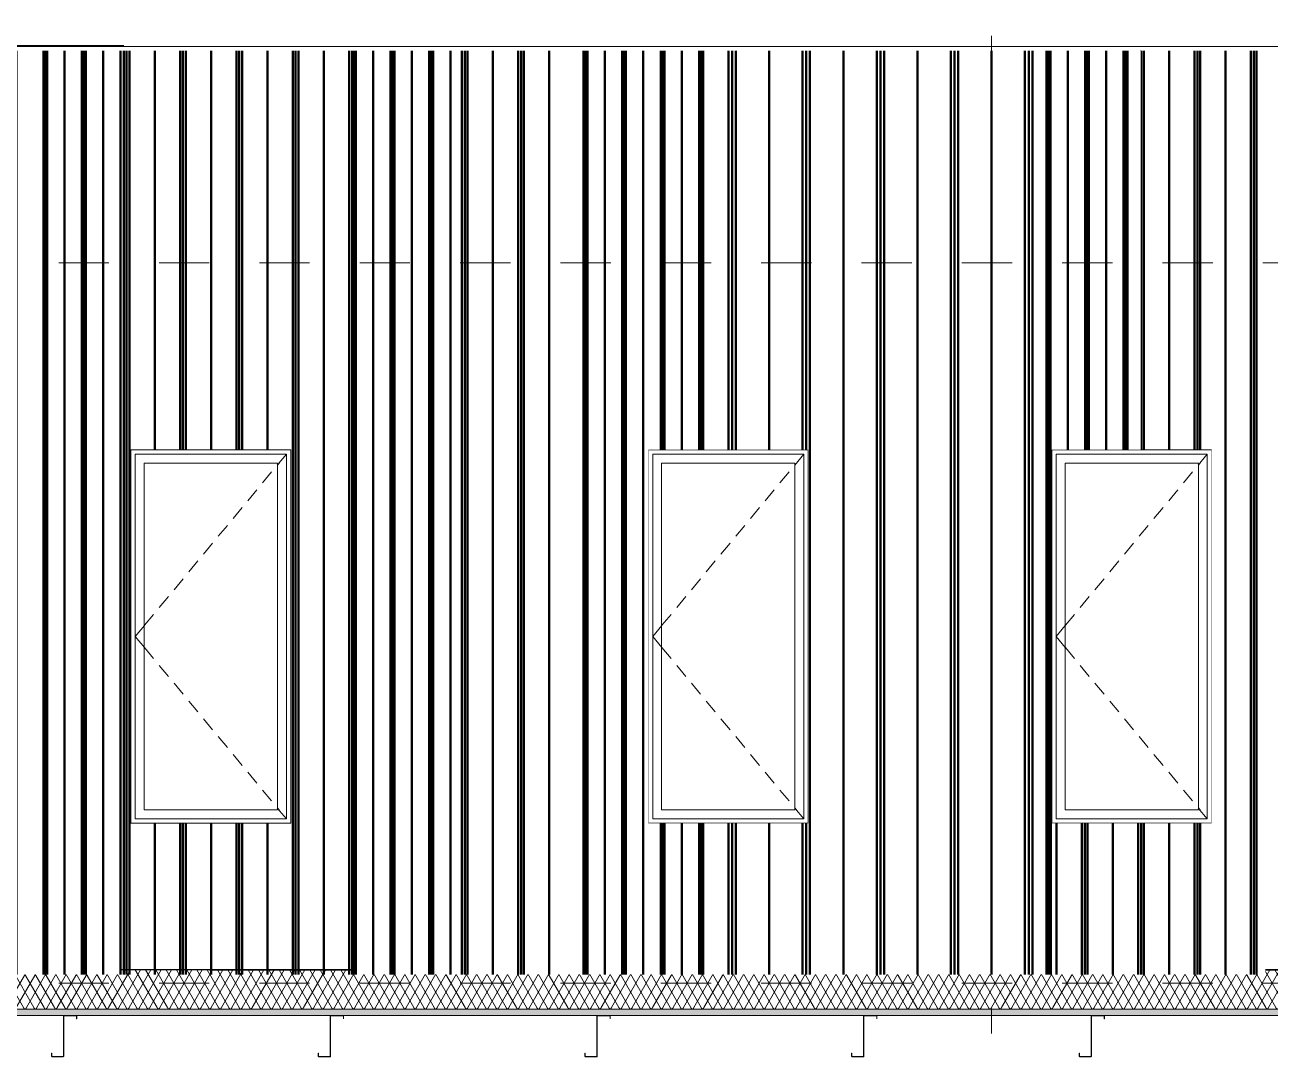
# Model space of a CAD drawing. Header units: millimetres. Extents: x -48147 to 1468943, y -496296 to 18123.
# Drawn here: x 1397886 to 1404890, y -479577 to -473757 of the extents above; entities that cross this region are included whole.
import ezdxf
from ezdxf.enums import TextEntityAlignment as Align

# ---------------------------------------------------------------- set-up
doc = ezdxf.new("R2010")
doc.units = ezdxf.units.MM
doc.header["$MEASUREMENT"] = 0
for name, pattern in [('Dashed', [2822.222233, 1411.111116, -1411.111116]), ('Double Dashed', [1093.611073, 529.166651, -211.666656, 141.111112, -211.666656]), ('Wipeout_Contour', [1000, 0, -1000])]:
    doc.linetypes.add(name, pattern=pattern)
for name, color, linetype, lineweight, true_color in [('0_Pen_No__105', 7, 'Continuous', 15, 0xa6a6a6), ('A-20-M_Roof_Pen_No__53', 7, 'Continuous', 35, 0x444444), ('New_A-15-MG_Structural_Grid_Phase_2_Pen_No__222', 7, 'Continuous', 13, 0x65af33), ('New_A-20-M_Roof_Pen_No__149', 7, 'Continuous', 0, 0x2a2a2a), ('New_A-20-M_Roof_Pen_No__81', 7, 'Continuous', 20, 0x6a6a6a)]:
    doc.layers.add(name, color=color, linetype=linetype, lineweight=lineweight, true_color=true_color)
for name, color, linetype in [('A-20-M_Roof', 7, 'Continuous'), ('A-95-M_Elevation Hatch', 7, 'Continuous'), ('New_A-15-MG_Structural_Grid_Phase_2', 7, 'Continuous'), ('New_A-20-M_Roof', 7, 'Continuous'), ('New_A-25-M_Wall_Ext', 7, 'Continuous'), ('New_ArchiCAD Windows', 7, 'Continuous'), ('S-280-M_STRUCT_FRAME.IFC Import', 7, 'Continuous')]:
    doc.layers.add(name, color=color, linetype=linetype)
for name, color, linetype, lineweight in [('A-20-M_Roof_Pen_No__85', 8, 'Continuous', 20), ('A-95-M_Elevation Hatch_Pen_No__22', 8, 'Continuous', 50), ('New_A-20-M_Roof_Pen_No__4', 7, 'Continuous', 20), ('New_A-20-M_Roof_Pen_No__85', 8, 'Continuous', 20), ('New_A-25-M_Wall_Ext_Pen_No__87', 8, 'Continuous', 20), ('New_ArchiCAD Windows_Pen_No__101', 252, 'Continuous', 15), ('New_ArchiCAD Windows_Pen_No__3', 7, 'Continuous', 18), ('New_ArchiCAD Windows_Pen_No__87', 8, 'Continuous', 20), ('S-280-M_STRUCT_FRAME.IFC Import_Pen_No__1', 7, 'Continuous', 13), ('S-280-M_STRUCT_FRAME.IFC Import_Pen_No__160', 5, 'Continuous', 200)]:
    doc.layers.add(name, color=color, linetype=linetype, lineweight=lineweight)
doc.styles.add('GENERATED_STYLE_2', font='')
doc.styles.get('GENERATED_STYLE_2').set_extended_font_data('Swis721 BT')
pattern_1 = [(60, (1411454.48, -491295.517), (-43.30127, 25), []), (120, (1411454.48, -491295.517), (43.30127, 25), [])]
pattern_2 = [(90, (1411470.33, -491295.52), (-317, 0), []), (90, (1411454.48, -491295.52), (-317, 0), []), (90, (1411438.63, -491295.52), (-317, 0), []), (90, (1411612.98, -491040.52), (-158.5, 0), [])]
pattern_3 = [(90, (1411465.33, -491295.52), (-217, 0), []), (90, (1411454.48, -491295.52), (-217, 0), []), (90, (1411443.63, -491295.52), (-217, 0), []), (90, (1411562.98, -491040.52), (-108.5, 0), [])]

# ---------------------------------------------------------------- blocks, each defined once
blk = doc.blocks.new('Section Elem_174_1', base_point=(1411454.5, -491295.5))
at = {"color": 254, "linetype": 'Wipeout_Contour', "lineweight": 0, "ltscale": 5888036.142024251}
blk.add_wipeout([(1392782.6, -473878.3), (1392753.2, -473878.3), (1392753.2, -479016.9), (1392782.6, -479016.9)], dxfattribs=at).dxf.layer = 'New_A-25-M_Wall_Ext'
at = {"color": 254, "linetype": 'Wipeout_Contour', "lineweight": 0, "ltscale": 7367724.079242368}
blk.add_wipeout([(1398441.8, -473872.5), (1393060.4, -473872.5), (1393060.4, -473878.3), (1393339.4, -473878.3), (1398441.8, -473878.3)], dxfattribs=at).dxf.layer = 'New_A-25-M_Wall_Ext'
at = {"color": 254, "linetype": 'Wipeout_Contour', "lineweight": 0, "ltscale": 5885231.935873893}
blk.add_wipeout([(1392753.2, -473872.5), (1392753.2, -473878.3), (1393060.4, -473878.3), (1393060.4, -473872.5)], dxfattribs=at).dxf.layer = 'New_A-25-M_Wall_Ext'
at = {"layer": 'New_A-25-M_Wall_Ext_Pen_No__87', "linetype": 'Continuous'}
for p, q in [((1392753.2, -473878.3), (1392753.2, -473872.5)), ((1392753.2, -473872.5), (1393060.4, -473872.5)), ((1392753.2, -473878.3), (1392753.2, -479016.9)), ((1392753.2, -473878.3), (1393060.4, -473878.3)), ((1398441.8, -473872.5), (1393060.4, -473872.5)), ((1393060.4, -473878.3), (1393060.4, -473872.5)), ((1393118.5, -473878.3), (1393060.4, -473878.3))]:
    blk.add_line(p, q, dxfattribs=at)
blk = doc.blocks.new('Section Elem_175_1', base_point=(1411454.5, -491295.5))
at = {"layer": 'New_A-25-M_Wall_Ext_Pen_No__87', "linetype": 'Continuous'}
blk.add_line((1393118.5, -473878.3), (1411385.1, -473878.3), dxfattribs=at)
blk = doc.blocks.new('Section Elem_177_1', base_point=(1411454.5, -491295.5))
at = {"color": 254, "linetype": 'Wipeout_Contour', "lineweight": 0, "ltscale": 5910671.624337697}
blk.add_wipeout([(1398506.7, -476195.5), (1398481.7, -476195.5), (1398481.7, -478195.5), (1398506.7, -478195.5)], dxfattribs=at).dxf.layer = 'New_ArchiCAD Windows'
at = {"color": 254, "linetype": 'Wipeout_Contour', "lineweight": 0, "ltscale": 5913984.201853895}
blk.add_wipeout([(1399356.7, -478195.5), (1399381.7, -478195.5), (1399381.7, -476195.5), (1399356.7, -476195.5)], dxfattribs=at).dxf.layer = 'New_ArchiCAD Windows'
at = {"color": 254, "linetype": 'Wipeout_Contour', "lineweight": 0, "ltscale": 11822025.03066576}
blk.add_wipeout([(1399356.7, -476195.5), (1399381.7, -476195.5), (1399381.7, -476145.5), (1398481.7, -476145.5), (1398481.7, -476195.5), (1398506.7, -476195.5), (1398506.7, -476170.5), (1399356.7, -476170.5)], dxfattribs=at).dxf.layer = 'New_ArchiCAD Windows'
at = {"color": 254, "linetype": 'Wipeout_Contour', "lineweight": 0, "ltscale": 11827286.80450093}
blk.add_wipeout([(1399356.7, -478220.5), (1398506.7, -478220.5), (1398506.7, -478195.5), (1398481.7, -478195.5), (1398481.7, -478245.5), (1399381.7, -478245.5), (1399381.7, -478195.5), (1399356.7, -478195.5)], dxfattribs=at).dxf.layer = 'New_ArchiCAD Windows'
at = {"color": 254, "linetype": 'Wipeout_Contour', "lineweight": 0, "ltscale": 5910813.527713584}
blk.add_wipeout([(1398556.7, -478170.5), (1398556.7, -476220.5), (1398506.7, -476220.5), (1398506.7, -478170.5)], dxfattribs=at).dxf.layer = 'New_ArchiCAD Windows'
at = {"color": 254, "linetype": 'Wipeout_Contour', "lineweight": 0, "ltscale": 5913842.170039802}
blk.add_wipeout([(1399306.7, -476220.5), (1399306.7, -478170.5), (1399356.7, -478170.5), (1399356.7, -476220.5)], dxfattribs=at).dxf.layer = 'New_ArchiCAD Windows'
at = {"color": 254, "linetype": 'Wipeout_Contour', "lineweight": 0, "ltscale": 8866571.212565638}
blk.add_wipeout([(1399356.7, -476170.5), (1398506.7, -476170.5), (1398506.7, -476220.5), (1398556.7, -476220.5), (1399306.7, -476220.5), (1399356.7, -476220.5)], dxfattribs=at).dxf.layer = 'New_ArchiCAD Windows'
at = {"color": 254, "linetype": 'Wipeout_Contour', "lineweight": 0, "ltscale": 8870412.455982588}
blk.add_wipeout([(1398506.7, -478220.5), (1399356.7, -478220.5), (1399356.7, -478170.5), (1399306.7, -478170.5), (1398556.7, -478170.5), (1398506.7, -478170.5)], dxfattribs=at).dxf.layer = 'New_ArchiCAD Windows'
at = {"layer": 'New_ArchiCAD Windows_Pen_No__101', "linetype": 'Continuous'}
for p, q in [((1398506.7, -476220.5), (1398506.7, -476170.5)), ((1398506.7, -476170.5), (1399356.7, -476170.5)), ((1399356.7, -476170.5), (1399356.7, -476220.5)), ((1398506.7, -478170.5), (1398506.7, -476220.5)), ((1399356.7, -476220.5), (1399356.7, -478170.5)), ((1398506.7, -478220.5), (1398506.7, -478170.5)), ((1399356.7, -478170.5), (1399356.7, -478220.5)), ((1399356.7, -478220.5), (1398506.7, -478220.5))]:
    blk.add_line(p, q, dxfattribs=at)
at = {"layer": 'New_ArchiCAD Windows_Pen_No__87', "linetype": 'Continuous'}
for p, q in [((1398481.7, -476145.5), (1399381.7, -476145.5)), ((1398481.7, -478245.5), (1398481.7, -476145.5)), ((1399381.7, -476145.5), (1399381.7, -478245.5)), ((1399381.7, -478245.5), (1398481.7, -478245.5))]:
    blk.add_line(p, q, dxfattribs=at)
at = {"color": 254, "linetype": 'Wipeout_Contour', "lineweight": 0, "ltscale": 5912327.846203513}
blk.add_wipeout([(1399306.7, -478170.5), (1399306.7, -476220.5), (1398556.7, -476220.5), (1398556.7, -478170.5)], dxfattribs=at).dxf.layer = 'New_ArchiCAD Windows'
at = {"layer": 'New_ArchiCAD Windows_Pen_No__101', "linetype": 'Continuous'}
for p, q in [((1398556.7, -476220.5), (1398556.7, -478170.5)), ((1399306.7, -476220.5), (1398556.7, -476220.5)), ((1399306.7, -478170.5), (1399306.7, -476220.5)), ((1398556.7, -478170.5), (1399306.7, -478170.5))]:
    blk.add_line(p, q, dxfattribs=at)
at = {"layer": 'New_ArchiCAD Windows_Pen_No__3', "linetype": 'Continuous'}
for p, q in [((1399356.7, -476170.5), (1399305.6, -476232.1)), ((1399273.7, -476270.6), (1399222.6, -476332.2)), ((1399190.7, -476370.7), (1399139.7, -476432.2)), ((1399107.7, -476470.7), (1399056.7, -476532.3)), ((1399024.7, -476570.8), (1398973.7, -476632.4)), ((1398941.8, -476670.9), (1398890.7, -476732.4)), ((1398858.8, -476770.9), (1398807.7, -476832.5)), ((1398775.8, -476871), (1398724.7, -476932.6)), ((1398692.8, -476971.1), (1398641.7, -477032.6)), ((1398609.8, -477071.1), (1398558.8, -477132.7)), ((1398557.8, -477133.9), (1398506.7, -477195.5)), ((1398557.8, -477257.1), (1398506.7, -477195.5)), ((1398609.8, -477319.9), (1398558.8, -477258.3)), ((1398692.8, -477420), (1398641.7, -477358.4)), ((1398775.8, -477520), (1398724.7, -477458.5)), ((1398858.8, -477620.1), (1398807.7, -477558.5)), ((1398941.8, -477720.2), (1398890.7, -477658.6)), ((1399024.7, -477820.2), (1398973.7, -477758.7)), ((1399107.7, -477920.3), (1399056.7, -477858.7)), ((1399190.7, -478020.4), (1399139.7, -477958.8)), ((1399273.7, -478120.4), (1399222.6, -478058.9)), ((1399356.7, -478220.5), (1399305.6, -478158.9))]:
    blk.add_line(p, q, dxfattribs=at)
blk = doc.blocks.new('Section Elem_178_1', base_point=(1411454.5, -491295.5))
at = {"color": 254, "linetype": 'Wipeout_Contour', "lineweight": 0, "ltscale": 5921689.840674829}
blk.add_wipeout([(1401416.9, -476195.5), (1401391.9, -476195.5), (1401391.9, -478195.5), (1401416.9, -478195.5)], dxfattribs=at).dxf.layer = 'New_ArchiCAD Windows'
at = {"color": 254, "linetype": 'Wipeout_Contour', "lineweight": 0, "ltscale": 5925003.134456179}
blk.add_wipeout([(1402266.9, -478195.5), (1402291.9, -478195.5), (1402291.9, -476195.5), (1402266.9, -476195.5)], dxfattribs=at).dxf.layer = 'New_ArchiCAD Windows'
at = {"color": 254, "linetype": 'Wipeout_Contour', "lineweight": 0, "ltscale": 11844067.07343745}
blk.add_wipeout([(1402266.9, -476195.5), (1402291.9, -476195.5), (1402291.9, -476145.5), (1401391.9, -476145.5), (1401391.9, -476195.5), (1401416.9, -476195.5), (1401416.9, -476170.5), (1402266.9, -476170.5)], dxfattribs=at).dxf.layer = 'New_ArchiCAD Windows'
at = {"color": 254, "linetype": 'Wipeout_Contour', "lineweight": 0, "ltscale": 11849319.05935051}
blk.add_wipeout([(1402266.9, -478220.5), (1401416.9, -478220.5), (1401416.9, -478195.5), (1401391.9, -478195.5), (1401391.9, -478245.5), (1402291.9, -478245.5), (1402291.9, -478195.5), (1402266.9, -478195.5)], dxfattribs=at).dxf.layer = 'New_ArchiCAD Windows'
at = {"color": 254, "linetype": 'Wipeout_Contour', "lineweight": 0, "ltscale": 5921831.774857635}
blk.add_wipeout([(1401466.9, -478170.5), (1401466.9, -476220.5), (1401416.9, -476220.5), (1401416.9, -478170.5)], dxfattribs=at).dxf.layer = 'New_ArchiCAD Windows'
at = {"color": 254, "linetype": 'Wipeout_Contour', "lineweight": 0, "ltscale": 5924861.07205479}
blk.add_wipeout([(1402216.9, -476220.5), (1402216.9, -478170.5), (1402266.9, -478170.5), (1402266.9, -476220.5)], dxfattribs=at).dxf.layer = 'New_ArchiCAD Windows'
at = {"color": 254, "linetype": 'Wipeout_Contour', "lineweight": 0, "ltscale": 8883102.647072742}
blk.add_wipeout([(1402266.9, -476170.5), (1401416.9, -476170.5), (1401416.9, -476220.5), (1401466.9, -476220.5), (1402216.9, -476220.5), (1402266.9, -476220.5)], dxfattribs=at).dxf.layer = 'New_ArchiCAD Windows'
at = {"color": 254, "linetype": 'Wipeout_Contour', "lineweight": 0, "ltscale": 8886936.745030247}
blk.add_wipeout([(1401416.9, -478220.5), (1402266.9, -478220.5), (1402266.9, -478170.5), (1402216.9, -478170.5), (1401466.9, -478170.5), (1401416.9, -478170.5)], dxfattribs=at).dxf.layer = 'New_ArchiCAD Windows'
at = {"layer": 'New_ArchiCAD Windows_Pen_No__101', "linetype": 'Continuous'}
for p, q in [((1401416.9, -476220.5), (1401416.9, -476170.5)), ((1401416.9, -476170.5), (1402266.9, -476170.5)), ((1402266.9, -476170.5), (1402266.9, -476220.5)), ((1401416.9, -478170.5), (1401416.9, -476220.5)), ((1402266.9, -476220.5), (1402266.9, -478170.5)), ((1401416.9, -478220.5), (1401416.9, -478170.5)), ((1402266.9, -478170.5), (1402266.9, -478220.5)), ((1402266.9, -478220.5), (1401416.9, -478220.5))]:
    blk.add_line(p, q, dxfattribs=at)
at = {"layer": 'New_ArchiCAD Windows_Pen_No__87', "linetype": 'Continuous'}
for p, q in [((1401391.9, -478245.5), (1401391.9, -476145.5)), ((1401391.9, -476145.5), (1402291.9, -476145.5)), ((1402291.9, -476145.5), (1402291.9, -478245.5)), ((1402291.9, -478245.5), (1401391.9, -478245.5))]:
    blk.add_line(p, q, dxfattribs=at)
at = {"color": 254, "linetype": 'Wipeout_Contour', "lineweight": 0, "ltscale": 5923346.42079824}
blk.add_wipeout([(1402216.9, -478170.5), (1402216.9, -476220.5), (1401466.9, -476220.5), (1401466.9, -478170.5)], dxfattribs=at).dxf.layer = 'New_ArchiCAD Windows'
at = {"layer": 'New_ArchiCAD Windows_Pen_No__101', "linetype": 'Continuous'}
for p, q in [((1401466.9, -476220.5), (1401466.9, -478170.5)), ((1402216.9, -476220.5), (1401466.9, -476220.5)), ((1402216.9, -478170.5), (1402216.9, -476220.5)), ((1401466.9, -478170.5), (1402216.9, -478170.5))]:
    blk.add_line(p, q, dxfattribs=at)
at = {"layer": 'New_ArchiCAD Windows_Pen_No__3', "linetype": 'Continuous'}
for p, q in [((1402266.9, -476170.5), (1402215.8, -476232.1)), ((1402183.9, -476270.6), (1402132.8, -476332.2)), ((1402100.9, -476370.7), (1402049.8, -476432.2)), ((1402017.9, -476470.7), (1401966.9, -476532.3)), ((1401934.9, -476570.8), (1401883.9, -476632.4)), ((1401851.9, -476670.9), (1401800.9, -476732.4)), ((1401769, -476770.9), (1401717.9, -476832.5)), ((1401686, -476871), (1401634.9, -476932.6)), ((1401603, -476971.1), (1401551.9, -477032.6)), ((1401520, -477071.1), (1401468.9, -477132.7)), ((1401467.9, -477133.9), (1401416.9, -477195.5)), ((1401467.9, -477257.1), (1401416.9, -477195.5)), ((1401520, -477319.9), (1401468.9, -477258.3)), ((1401603, -477420), (1401551.9, -477358.4)), ((1401686, -477520), (1401634.9, -477458.5)), ((1401769, -477620.1), (1401717.9, -477558.5)), ((1401851.9, -477720.2), (1401800.9, -477658.6)), ((1401934.9, -477820.2), (1401883.9, -477758.7)), ((1402017.9, -477920.3), (1401966.9, -477858.7)), ((1402100.9, -478020.4), (1402049.8, -477958.8)), ((1402183.9, -478120.4), (1402132.8, -478058.9)), ((1402266.9, -478220.5), (1402215.8, -478158.9))]:
    blk.add_line(p, q, dxfattribs=at)
blk = doc.blocks.new('Section Elem_179_1', base_point=(1411454.5, -491295.5))
at = {"color": 254, "linetype": 'Wipeout_Contour', "lineweight": 0, "ltscale": 5930284.314300993}
blk.add_wipeout([(1403686.4, -476195.5), (1403661.4, -476195.5), (1403661.4, -478195.5), (1403686.4, -478195.5)], dxfattribs=at).dxf.layer = 'New_ArchiCAD Windows'
at = {"color": 254, "linetype": 'Wipeout_Contour', "lineweight": 0, "ltscale": 5933598.163910831}
blk.add_wipeout([(1404536.4, -478195.5), (1404561.4, -478195.5), (1404561.4, -476195.5), (1404536.4, -476195.5)], dxfattribs=at).dxf.layer = 'New_ArchiCAD Windows'
at = {"color": 254, "linetype": 'Wipeout_Contour', "lineweight": 0, "ltscale": 11861260.38120279}
blk.add_wipeout([(1404536.4, -476195.5), (1404561.4, -476195.5), (1404561.4, -476145.5), (1403661.4, -476145.5), (1403661.4, -476195.5), (1403686.4, -476195.5), (1403686.4, -476170.5), (1404536.4, -476170.5)], dxfattribs=at).dxf.layer = 'New_ArchiCAD Windows'
at = {"color": 254, "linetype": 'Wipeout_Contour', "lineweight": 0, "ltscale": 11866504.75754625}
blk.add_wipeout([(1404536.4, -478220.5), (1403686.4, -478220.5), (1403686.4, -478195.5), (1403661.4, -478195.5), (1403661.4, -478245.5), (1404561.4, -478245.5), (1404561.4, -478195.5), (1404536.4, -478195.5)], dxfattribs=at).dxf.layer = 'New_ArchiCAD Windows'
at = {"color": 254, "linetype": 'Wipeout_Contour', "lineweight": 0, "ltscale": 5930426.272390452}
blk.add_wipeout([(1403736.4, -478170.5), (1403736.4, -476220.5), (1403686.4, -476220.5), (1403686.4, -478170.5)], dxfattribs=at).dxf.layer = 'New_ArchiCAD Windows'
at = {"color": 254, "linetype": 'Wipeout_Contour', "lineweight": 0, "ltscale": 5933456.07777361}
blk.add_wipeout([(1404486.4, -476220.5), (1404486.4, -478170.5), (1404536.4, -478170.5), (1404536.4, -476220.5)], dxfattribs=at).dxf.layer = 'New_ArchiCAD Windows'
at = {"color": 254, "linetype": 'Wipeout_Contour', "lineweight": 0, "ltscale": 8895997.552040244}
blk.add_wipeout([(1404536.4, -476170.5), (1403686.4, -476170.5), (1403686.4, -476220.5), (1403736.4, -476220.5), (1404486.4, -476220.5), (1404536.4, -476220.5)], dxfattribs=at).dxf.layer = 'New_ArchiCAD Windows'
at = {"color": 254, "linetype": 'Wipeout_Contour', "lineweight": 0, "ltscale": 8899826.094797144}
blk.add_wipeout([(1403686.4, -478220.5), (1404536.4, -478220.5), (1404536.4, -478170.5), (1404486.4, -478170.5), (1403736.4, -478170.5), (1403686.4, -478170.5)], dxfattribs=at).dxf.layer = 'New_ArchiCAD Windows'
at = {"layer": 'New_ArchiCAD Windows_Pen_No__101', "linetype": 'Continuous'}
for p, q in [((1403686.4, -476220.5), (1403686.4, -476170.5)), ((1403686.4, -476170.5), (1404536.4, -476170.5)), ((1404536.4, -476170.5), (1404536.4, -476220.5)), ((1403686.4, -478170.5), (1403686.4, -476220.5)), ((1404536.4, -476220.5), (1404536.4, -478170.5)), ((1403686.4, -478220.5), (1403686.4, -478170.5)), ((1404536.4, -478170.5), (1404536.4, -478220.5)), ((1404536.4, -478220.5), (1403686.4, -478220.5))]:
    blk.add_line(p, q, dxfattribs=at)
at = {"layer": 'New_ArchiCAD Windows_Pen_No__87', "linetype": 'Continuous'}
for p, q in [((1403661.4, -476145.5), (1404561.4, -476145.5)), ((1403661.4, -478245.5), (1403661.4, -476145.5)), ((1404561.4, -476145.5), (1404561.4, -478245.5)), ((1404561.4, -478245.5), (1403661.4, -478245.5))]:
    blk.add_line(p, q, dxfattribs=at)
at = {"color": 254, "linetype": 'Wipeout_Contour', "lineweight": 0, "ltscale": 5931941.172435839}
blk.add_wipeout([(1404486.4, -478170.5), (1404486.4, -476220.5), (1403736.4, -476220.5), (1403736.4, -478170.5)], dxfattribs=at).dxf.layer = 'New_ArchiCAD Windows'
at = {"layer": 'New_ArchiCAD Windows_Pen_No__101', "linetype": 'Continuous'}
for p, q in [((1403736.4, -476220.5), (1403736.4, -478170.5)), ((1404486.4, -476220.5), (1403736.4, -476220.5)), ((1404486.4, -478170.5), (1404486.4, -476220.5)), ((1403736.4, -478170.5), (1404486.4, -478170.5))]:
    blk.add_line(p, q, dxfattribs=at)
at = {"layer": 'New_ArchiCAD Windows_Pen_No__3', "linetype": 'Continuous'}
for p, q in [((1404536.4, -476170.5), (1404485.4, -476232.1)), ((1404453.5, -476270.6), (1404402.4, -476332.2)), ((1404370.5, -476370.7), (1404319.4, -476432.2)), ((1404287.5, -476470.7), (1404236.4, -476532.3)), ((1404204.5, -476570.8), (1404153.4, -476632.4)), ((1404121.5, -476670.9), (1404070.5, -476732.4)), ((1404038.5, -476770.9), (1403987.5, -476832.5)), ((1403955.6, -476871), (1403904.5, -476932.6)), ((1403872.6, -476971.1), (1403821.5, -477032.6)), ((1403789.6, -477071.1), (1403738.5, -477132.7)), ((1403737.5, -477133.9), (1403686.4, -477195.5)), ((1403737.5, -477257.1), (1403686.4, -477195.5)), ((1403789.6, -477319.9), (1403738.5, -477258.3)), ((1403872.6, -477420), (1403821.5, -477358.4)), ((1403955.6, -477520), (1403904.5, -477458.5)), ((1404038.5, -477620.1), (1403987.5, -477558.5)), ((1404121.5, -477720.2), (1404070.5, -477658.6)), ((1404204.5, -477820.2), (1404153.4, -477758.7)), ((1404287.5, -477920.3), (1404236.4, -477858.7)), ((1404370.5, -478020.4), (1404319.4, -477958.8)), ((1404453.5, -478120.4), (1404402.4, -478058.9)), ((1404536.4, -478220.5), (1404485.4, -478158.9))]:
    blk.add_line(p, q, dxfattribs=at)
blk = doc.blocks.new('Section Elem_481_1', base_point=(1411454.5, -491295.5))
at = {"color": 254, "linetype": 'Wipeout_Contour', "lineweight": 0, "ltscale": 5923904.695685593}
blk.add_wipeout([(1411569.1, -479281.5), (1390975.3, -479281.5), (1390975.3, -479291.5), (1411569.1, -479291.5)], dxfattribs=at).dxf.layer = 'New_A-20-M_Roof'
at = {"layer": 'New_A-20-M_Roof_Pen_No__81', "linetype": 'Continuous', "lineweight": 0, "true_color": 0x353535}
blk.add_hatch(color=250, dxfattribs=at).paths.add_polyline_path([(1390975.3, -479291.5), (1390975.3, -479326.5), (1411569.1, -479326.5), (1411569.1, -479291.5)])
at = {"layer": 'New_A-20-M_Roof_Pen_No__85', "linetype": 'Continuous'}
h = blk.add_hatch(dxfattribs=at)
h.set_pattern_fill('Batt_Insulation_0001', color=256, style=0, pattern_type=2)
h.set_pattern_definition(pattern_1)
h.paths.add_polyline_path([(1411569.1, -479281.5), (1390975.3, -479281.5), (1390975.3, -479291.5), (1411569.1, -479291.5)])
at = {"layer": 'New_A-20-M_Roof_Pen_No__149', "linetype": 'Continuous'}
blk.add_line((1411569.1, -479291.5), (1390975.3, -479291.5), dxfattribs=at)
at = {"layer": 'New_A-20-M_Roof_Pen_No__4', "linetype": 'Continuous'}
for p, q in [((1398106.4, -479326.5), (1396675.4, -479326.5)), ((1398175.4, -479326.5), (1398106.4, -479326.5)), ((1399606.4, -479326.5), (1398175.4, -479326.5)), ((1399675.4, -479326.5), (1399606.4, -479326.5)), ((1401106.4, -479326.5), (1399675.4, -479326.5)), ((1401175.4, -479326.5), (1401106.4, -479326.5)), ((1402606.4, -479326.5), (1401175.4, -479326.5)), ((1402675.4, -479326.5), (1402606.4, -479326.5)), ((1403886.4, -479326.5), (1402675.4, -479326.5)), ((1403955.4, -479326.5), (1403886.4, -479326.5)), ((1405236.4, -479326.5), (1403955.4, -479326.5))]:
    blk.add_line(p, q, dxfattribs=at)
blk = doc.blocks.new('Section Elem_482_1', base_point=(1411454.5, -491295.5))
at = {"color": 254, "linetype": 'Wipeout_Contour', "lineweight": 0, "ltscale": 23705300.2218398}
blk.add_wipeout([(1392500.3, -479016.8), (1392538.1, -479017.1), (1392737.2, -479018.8), (1398924.4, -479070.2), (1409723.6, -479070.2), (1410096.4, -479059.4), (1410101.5, -479059.2), (1411385.1, -479021.9), (1411385.1, -479016.9), (1407099.5, -479016.9), (1407099.5, -479062.4), (1405191.5, -479062.4), (1405191.5, -479016.9), (1392753.2, -479016.9), (1392753.2, -479016.5), (1392510.8, -479016.5)], dxfattribs=at).dxf.layer = 'A-20-M_Roof'
at = {"color": 254, "linetype": 'Wipeout_Contour', "lineweight": 0, "ltscale": 27986191.75519492}
blk.add_wipeout([(1391892.8, -479031.6), (1397003.6, -479067.5), (1398924.4, -479070.2), (1392500.3, -479016.8), (1392491.8, -479017.1), (1392489.6, -479017.1), (1392414.2, -479018.8), (1392414.2, -479024.6), (1392356.7, -479025.9), (1392350.4, -479025.9), (1392350.4, -479025.1), (1392256.6, -479024.6), (1392250.8, -479024.6), (1392246.7, -479024.6), (1392221.9, -479025.2), (1392215.6, -479025.2), (1392215.6, -479023.3), (1392138.5, -479025.1), (1392120.7, -479025.5)], dxfattribs=at).dxf.layer = 'A-20-M_Roof'
at = {"color": 254, "linetype": 'Wipeout_Contour', "lineweight": 0, "ltscale": 11866068.12778171}
blk.add_wipeout([(1394782.8, -479281.5), (1411569.2, -479281.5), (1411569.2, -479138.2), (1411569.1, -479037.6), (1409723.6, -479070.2), (1398924.4, -479070.2), (1397003.6, -479067.5), (1394782.8, -479068.1)], dxfattribs=at).dxf.layer = 'A-20-M_Roof'
at = {"layer": 'A-20-M_Roof_Pen_No__85', "linetype": 'Continuous'}
h = blk.add_hatch(dxfattribs=at)
h.set_pattern_fill('Batt_Insulation_0001', color=256, style=0, pattern_type=2)
h.set_pattern_definition(pattern_1)
h.paths.add_polyline_path([(1394782.8, -479281.5), (1411569.2, -479281.5), (1411569.2, -479138.2), (1411569.1, -479037.6), (1409723.6, -479070.2), (1398924.4, -479070.2), (1397003.6, -479067.5), (1394782.8, -479068.1)])
at = {"layer": 'A-20-M_Roof_Pen_No__53', "linetype": 'Continuous', "flags": 128}
blk.add_lwpolyline([(1411569.1, -479037.6), (1409723.6, -479070.2), (1398924.4, -479070.2), (1397003.6, -479067.5), (1394782.8, -479068.1)], dxfattribs=at)
blk = doc.blocks.new('Section Elem_754_1', base_point=(1411454.5, -491295.5))
at = {"layer": 'S-280-M_STRUCT_FRAME.IFC Import_Pen_No__160', "linetype": 'Continuous', "lineweight": 0, "true_color": 0x00007f}
blk.add_hatch(color=176, dxfattribs=at).paths.add_polyline_path([(1401178.4, -479329.5), (1401177.5, -479327.4), (1401175.4, -479326.5), (1401106.4, -479326.5), (1401104.3, -479327.4), (1401103.4, -479329.5), (1401103.4, -479555.5), (1401103, -479556.6), (1401101.9, -479557), (1401038.9, -479557), (1401037.9, -479556.6), (1401037.4, -479555.5), (1401037.4, -479537.5), (1401035.9, -479537.5), (1401035.9, -479555.5), (1401036.8, -479557.6), (1401038.9, -479558.5), (1401101.9, -479558.5), (1401104, -479557.6), (1401104.9, -479555.5), (1401104.9, -479329.5), (1401105.4, -479328.5), (1401106.4, -479328), (1401175.4, -479328), (1401176.5, -479328.5), (1401176.9, -479329.5), (1401176.9, -479345.5), (1401178.4, -479345.5)])
at = {"layer": 'S-280-M_STRUCT_FRAME.IFC Import_Pen_No__1', "linetype": 'Continuous'}
for p, q in [((1401106.4, -479326.5), (1401104.3, -479327.4)), ((1401175.4, -479326.5), (1401177.5, -479327.4)), ((1401178.4, -479345.5), (1401176.9, -479345.5)), ((1401037.4, -479537.5), (1401035.9, -479537.5))]:
    blk.add_line(p, q, dxfattribs=at)
at = {"layer": 'S-280-M_STRUCT_FRAME.IFC Import_Pen_No__1', "linetype": 'Continuous', "flags": 128}
for points in [[(1401104.3, -479327.4), (1401103.4, -479329.5), (1401103.4, -479555.5), (1401103, -479556.6)], [(1401105.4, -479328.5), (1401104.9, -479329.5), (1401104.9, -479555.5), (1401104, -479557.6)], [(1401176.5, -479328.5), (1401175.4, -479328), (1401106.4, -479328), (1401105.4, -479328.5)], [(1401176.5, -479328.5), (1401176.9, -479329.5), (1401176.9, -479345.5)], [(1401177.5, -479327.4), (1401178.4, -479329.5), (1401178.4, -479345.5)], [(1401035.9, -479537.5), (1401035.9, -479555.5), (1401036.8, -479557.6)], [(1401037.4, -479537.5), (1401037.4, -479555.5), (1401037.9, -479556.6)], [(1401036.8, -479557.6), (1401038.9, -479558.5), (1401101.9, -479558.5), (1401104, -479557.6)], [(1401037.9, -479556.6), (1401038.9, -479557), (1401101.9, -479557), (1401103, -479556.6)]]:
    blk.add_lwpolyline(points, dxfattribs=at)
blk = doc.blocks.new('Section Elem_755_1', base_point=(1411454.5, -491295.5))
at = {"layer": 'S-280-M_STRUCT_FRAME.IFC Import_Pen_No__160', "linetype": 'Continuous', "lineweight": 0, "true_color": 0x00007f}
blk.add_hatch(color=176, dxfattribs=at).paths.add_polyline_path([(1399678.4, -479329.5), (1399677.5, -479327.4), (1399675.4, -479326.5), (1399606.4, -479326.5), (1399604.3, -479327.4), (1399603.4, -479329.5), (1399603.4, -479555.5), (1399603, -479556.6), (1399601.9, -479557), (1399538.9, -479557), (1399537.9, -479556.6), (1399537.4, -479555.5), (1399537.4, -479537.5), (1399535.9, -479537.5), (1399535.9, -479555.5), (1399536.8, -479557.6), (1399538.9, -479558.5), (1399601.9, -479558.5), (1399604, -479557.6), (1399604.9, -479555.5), (1399604.9, -479329.5), (1399605.4, -479328.5), (1399606.4, -479328), (1399675.4, -479328), (1399676.5, -479328.5), (1399676.9, -479329.5), (1399676.9, -479345.5), (1399678.4, -479345.5)])
at = {"layer": 'S-280-M_STRUCT_FRAME.IFC Import_Pen_No__1', "linetype": 'Continuous'}
for p, q in [((1399606.4, -479326.5), (1399604.3, -479327.4)), ((1399675.4, -479326.5), (1399677.5, -479327.4)), ((1399678.4, -479345.5), (1399676.9, -479345.5)), ((1399537.4, -479537.5), (1399535.9, -479537.5))]:
    blk.add_line(p, q, dxfattribs=at)
at = {"layer": 'S-280-M_STRUCT_FRAME.IFC Import_Pen_No__1', "linetype": 'Continuous', "flags": 128}
for points in [[(1399604.3, -479327.4), (1399603.4, -479329.5), (1399603.4, -479555.5), (1399603, -479556.6)], [(1399605.4, -479328.5), (1399604.9, -479329.5), (1399604.9, -479555.5), (1399604, -479557.6)], [(1399676.5, -479328.5), (1399675.4, -479328), (1399606.4, -479328), (1399605.4, -479328.5)], [(1399676.5, -479328.5), (1399676.9, -479329.5), (1399676.9, -479345.5)], [(1399677.5, -479327.4), (1399678.4, -479329.5), (1399678.4, -479345.5)], [(1399535.9, -479537.5), (1399535.9, -479555.5), (1399536.8, -479557.6)], [(1399537.4, -479537.5), (1399537.4, -479555.5), (1399537.9, -479556.6)], [(1399536.8, -479557.6), (1399538.9, -479558.5), (1399601.9, -479558.5), (1399604, -479557.6)], [(1399537.9, -479556.6), (1399538.9, -479557), (1399601.9, -479557), (1399603, -479556.6)]]:
    blk.add_lwpolyline(points, dxfattribs=at)
blk = doc.blocks.new('Section Elem_760_1', base_point=(1411454.5, -491295.5))
at = {"layer": 'S-280-M_STRUCT_FRAME.IFC Import_Pen_No__160', "linetype": 'Continuous', "lineweight": 0, "true_color": 0x00007f}
blk.add_hatch(color=176, dxfattribs=at).paths.add_polyline_path([(1402678.4, -479329.5), (1402677.5, -479327.4), (1402675.4, -479326.5), (1402606.4, -479326.5), (1402604.3, -479327.4), (1402603.4, -479329.5), (1402603.4, -479555.5), (1402603, -479556.6), (1402601.9, -479557), (1402538.9, -479557), (1402537.9, -479556.6), (1402537.4, -479555.5), (1402537.4, -479537.5), (1402535.9, -479537.5), (1402535.9, -479555.5), (1402536.8, -479557.6), (1402538.9, -479558.5), (1402601.9, -479558.5), (1402604, -479557.6), (1402604.9, -479555.5), (1402604.9, -479329.5), (1402605.4, -479328.5), (1402606.4, -479328), (1402675.4, -479328), (1402676.5, -479328.5), (1402676.9, -479329.5), (1402676.9, -479345.5), (1402678.4, -479345.5)])
at = {"layer": 'S-280-M_STRUCT_FRAME.IFC Import_Pen_No__1', "linetype": 'Continuous'}
for p, q in [((1402606.4, -479326.5), (1402604.3, -479327.4)), ((1402675.4, -479326.5), (1402677.5, -479327.4)), ((1402678.4, -479345.5), (1402676.9, -479345.5)), ((1402537.4, -479537.5), (1402535.9, -479537.5))]:
    blk.add_line(p, q, dxfattribs=at)
at = {"layer": 'S-280-M_STRUCT_FRAME.IFC Import_Pen_No__1', "linetype": 'Continuous', "flags": 128}
for points in [[(1402604.3, -479327.4), (1402603.4, -479329.5), (1402603.4, -479555.5), (1402603, -479556.6)], [(1402605.4, -479328.5), (1402604.9, -479329.5), (1402604.9, -479555.5), (1402604, -479557.6)], [(1402676.5, -479328.5), (1402675.4, -479328), (1402606.4, -479328), (1402605.4, -479328.5)], [(1402676.5, -479328.5), (1402676.9, -479329.5), (1402676.9, -479345.5)], [(1402677.5, -479327.4), (1402678.4, -479329.5), (1402678.4, -479345.5)], [(1402535.9, -479537.5), (1402535.9, -479555.5), (1402536.8, -479557.6)], [(1402537.4, -479537.5), (1402537.4, -479555.5), (1402537.9, -479556.6)], [(1402536.8, -479557.6), (1402538.9, -479558.5), (1402601.9, -479558.5), (1402604, -479557.6)], [(1402537.9, -479556.6), (1402538.9, -479557), (1402601.9, -479557), (1402603, -479556.6)]]:
    blk.add_lwpolyline(points, dxfattribs=at)
blk = doc.blocks.new('Section Elem_761_1', base_point=(1411454.5, -491295.5))
at = {"layer": 'S-280-M_STRUCT_FRAME.IFC Import_Pen_No__160', "linetype": 'Continuous', "lineweight": 0, "true_color": 0x00007f}
blk.add_hatch(color=176, dxfattribs=at).paths.add_polyline_path([(1403958.4, -479329.5), (1403957.5, -479327.4), (1403955.4, -479326.5), (1403886.4, -479326.5), (1403884.3, -479327.4), (1403883.4, -479329.5), (1403883.4, -479555.5), (1403883, -479556.6), (1403881.9, -479557), (1403818.9, -479557), (1403817.9, -479556.6), (1403817.4, -479555.5), (1403817.4, -479537.5), (1403815.9, -479537.5), (1403815.9, -479555.5), (1403816.8, -479557.6), (1403818.9, -479558.5), (1403881.9, -479558.5), (1403884, -479557.6), (1403884.9, -479555.5), (1403884.9, -479329.5), (1403885.4, -479328.5), (1403886.4, -479328), (1403955.4, -479328), (1403956.5, -479328.5), (1403956.9, -479329.5), (1403956.9, -479345.5), (1403958.4, -479345.5)])
at = {"layer": 'S-280-M_STRUCT_FRAME.IFC Import_Pen_No__1', "linetype": 'Continuous'}
for p, q in [((1403886.4, -479326.5), (1403884.3, -479327.4)), ((1403955.4, -479326.5), (1403957.5, -479327.4)), ((1403958.4, -479345.5), (1403956.9, -479345.5)), ((1403817.4, -479537.5), (1403815.9, -479537.5))]:
    blk.add_line(p, q, dxfattribs=at)
at = {"layer": 'S-280-M_STRUCT_FRAME.IFC Import_Pen_No__1', "linetype": 'Continuous', "flags": 128}
for points in [[(1403884.3, -479327.4), (1403883.4, -479329.5), (1403883.4, -479555.5), (1403883, -479556.6)], [(1403885.4, -479328.5), (1403884.9, -479329.5), (1403884.9, -479555.5), (1403884, -479557.6)], [(1403956.5, -479328.5), (1403955.4, -479328), (1403886.4, -479328), (1403885.4, -479328.5)], [(1403956.5, -479328.5), (1403956.9, -479329.5), (1403956.9, -479345.5)], [(1403957.5, -479327.4), (1403958.4, -479329.5), (1403958.4, -479345.5)], [(1403815.9, -479537.5), (1403815.9, -479555.5), (1403816.8, -479557.6)], [(1403817.4, -479537.5), (1403817.4, -479555.5), (1403817.9, -479556.6)], [(1403816.8, -479557.6), (1403818.9, -479558.5), (1403881.9, -479558.5), (1403884, -479557.6)], [(1403817.9, -479556.6), (1403818.9, -479557), (1403881.9, -479557), (1403883, -479556.6)]]:
    blk.add_lwpolyline(points, dxfattribs=at)
blk = doc.blocks.new('Section Elem_780_1', base_point=(1411454.5, -491295.5))
at = {"layer": 'S-280-M_STRUCT_FRAME.IFC Import_Pen_No__160', "linetype": 'Continuous', "lineweight": 0, "true_color": 0x00007f}
blk.add_hatch(color=176, dxfattribs=at).paths.add_polyline_path([(1398178.4, -479329.5), (1398177.5, -479327.4), (1398175.4, -479326.5), (1398106.4, -479326.5), (1398104.3, -479327.4), (1398103.4, -479329.5), (1398103.4, -479555.5), (1398103, -479556.6), (1398101.9, -479557), (1398038.9, -479557), (1398037.9, -479556.6), (1398037.4, -479555.5), (1398037.4, -479537.5), (1398035.9, -479537.5), (1398035.9, -479555.5), (1398036.8, -479557.6), (1398038.9, -479558.5), (1398101.9, -479558.5), (1398104, -479557.6), (1398104.9, -479555.5), (1398104.9, -479329.5), (1398105.4, -479328.5), (1398106.4, -479328), (1398175.4, -479328), (1398176.5, -479328.5), (1398176.9, -479329.5), (1398176.9, -479345.5), (1398178.4, -479345.5)])
at = {"layer": 'S-280-M_STRUCT_FRAME.IFC Import_Pen_No__1', "linetype": 'Continuous'}
for p, q in [((1398106.4, -479326.5), (1398104.3, -479327.4)), ((1398175.4, -479326.5), (1398177.5, -479327.4)), ((1398178.4, -479345.5), (1398176.9, -479345.5)), ((1398037.4, -479537.5), (1398035.9, -479537.5))]:
    blk.add_line(p, q, dxfattribs=at)
at = {"layer": 'S-280-M_STRUCT_FRAME.IFC Import_Pen_No__1', "linetype": 'Continuous', "flags": 128}
for points in [[(1398104.3, -479327.4), (1398103.4, -479329.5), (1398103.4, -479555.5), (1398103, -479556.6)], [(1398105.4, -479328.5), (1398104.9, -479329.5), (1398104.9, -479555.5), (1398104, -479557.6)], [(1398176.5, -479328.5), (1398175.4, -479328), (1398106.4, -479328), (1398105.4, -479328.5)], [(1398176.5, -479328.5), (1398176.9, -479329.5), (1398176.9, -479345.5)], [(1398177.5, -479327.4), (1398178.4, -479329.5), (1398178.4, -479345.5)], [(1398035.9, -479537.5), (1398035.9, -479555.5), (1398036.8, -479557.6)], [(1398037.4, -479537.5), (1398037.4, -479555.5), (1398037.9, -479556.6)], [(1398036.8, -479557.6), (1398038.9, -479558.5), (1398101.9, -479558.5), (1398104, -479557.6)], [(1398037.9, -479556.6), (1398038.9, -479557), (1398101.9, -479557), (1398103, -479556.6)]]:
    blk.add_lwpolyline(points, dxfattribs=at)
blk = doc.blocks.new('Standard grid marker[1]_1', base_point=(1403322.1, -469890.9))
at = {"layer": 'New_A-15-MG_Structural_Grid_Phase_2_Pen_No__222', "linetype": 'Double Dashed'}
blk.add_line((1403322.1, -470890.9), (1403322.1, -494295.5), dxfattribs=at)
at = {"layer": 'New_A-15-MG_Structural_Grid_Phase_2_Pen_No__222', "style": 'GENERATED_STYLE_2'}
for tag, p in [('AC_MarkerText_1_0', (1403322.1, -469349.7)), ('AC_MarkerText_1_1', (1403322.1, -495754.3))]:
    blk.add_attdef(tag, text='', height=350, rotation=360, dxfattribs=at).set_placement(p, align=Align.MIDDLE_CENTER)
blk = doc.blocks.new('S-34 Building Section_STORY_MARKER', base_point=(1411454.5, -491295.5))
at = {"layer": '0_Pen_No__105', "linetype": 'Dashed', "ltscale": 0.2}
for p, q in [((1387916.2, -475095.5), (1445948.4, -475095.5)), ((1387916.2, -479145.5), (1445948.4, -479145.5))]:
    blk.add_line(p, q, dxfattribs=at)

msp = doc.modelspace()

# ---------------------------------------------------------------- block references
at = {"layer": 'New_A-20-M_Roof'}
msp.add_blockref('Section Elem_481_1', (1411454.5, -491295.5), dxfattribs=at)
at = {"layer": 'New_A-25-M_Wall_Ext'}
msp.add_blockref('Section Elem_174_1', (1411454.5, -491295.5), dxfattribs=at)
at = {"layer": 'New_ArchiCAD Windows'}
for name in ['Section Elem_177_1', 'Section Elem_178_1', 'Section Elem_179_1']:
    msp.add_blockref(name, (1411454.5, -491295.5), dxfattribs=at)

# ---------------------------------------------------------------- next in the draw order: block references
at = {"layer": 'A-20-M_Roof'}
msp.add_blockref('Section Elem_482_1', (1411454.5, -491295.5), dxfattribs=at)
at = {"layer": 'New_A-25-M_Wall_Ext'}
msp.add_blockref('Section Elem_175_1', (1411454.5, -491295.5), dxfattribs=at)
at = {"layer": 'S-280-M_STRUCT_FRAME.IFC Import'}
for name in ['Section Elem_780_1', 'Section Elem_755_1', 'Section Elem_754_1', 'Section Elem_760_1', 'Section Elem_761_1']:
    msp.add_blockref(name, (1411454.5, -491295.5), dxfattribs=at)

# ---------------------------------------------------------------- next in the draw order: hatches: boundary and pattern name
at = {"layer": 'A-95-M_Elevation Hatch_Pen_No__22', "linetype": 'Continuous'}
h = msp.add_hatch(dxfattribs=at)
h.set_pattern_fill('cladding_vertical_1_0001', color=256, style=0, pattern_type=2)
h.set_pattern_definition(pattern_2)
h.paths.add_polyline_path([(1398430.3, -473903.9), (1399719.8, -473903.9), (1399719.8, -479095.5), (1398441.3, -479095.5), (1398441.3, -478280.7), (1398430.3, -478280.7)])
h.paths.add_polyline_path([(1398481.7, -478245.5), (1399381.7, -478245.5), (1399381.7, -476145.5), (1398481.7, -476145.5)], flags=0)

# ---------------------------------------------------------------- next in the draw order: block references
at = {"layer": 'New_A-15-MG_Structural_Grid_Phase_2', "color": 8, "linetype": 'Continuous', "lineweight": 15}
msp.add_blockref('Standard grid marker[1]_1', (1403322.1, -469890.9), dxfattribs=at)

# ---------------------------------------------------------------- next in the draw order: wipeouts: each hides what was drawn before it
at = {"color": 254, "linetype": 'Wipeout_Contour', "lineweight": 0, "ltscale": 5908549.782428699}
msp.add_wipeout([(1398430.3, -473903.9), (1398430.3, -479095.5), (1397908, -479095.5), (1397908, -473903.9)], dxfattribs=at).dxf.layer = 'A-95-M_Elevation Hatch'
at = {"color": 254, "linetype": 'Wipeout_Contour', "lineweight": 0, "ltscale": 5915522.857719007}
msp.add_wipeout([(1400301.8, -473903.9), (1400301.8, -479095.5), (1399719.8, -479095.5), (1399719.8, -473903.9)], dxfattribs=at).dxf.layer = 'A-95-M_Elevation Hatch'
at = {"color": 254, "linetype": 'Wipeout_Contour', "lineweight": 0, "ltscale": 11849510.22719488}
msp.add_wipeout([(1403575.2, -473903.9), (1403575.2, -479095.5), (1401728.5, -479095.5), (1401728.5, -478245.5), (1402291.9, -478245.5), (1402291.9, -476145.5), (1401728.5, -476145.5), (1401728.5, -473903.9)], dxfattribs=at).dxf.layer = 'A-95-M_Elevation Hatch'
at = {"color": 254, "linetype": 'Wipeout_Contour', "lineweight": 0, "ltscale": 11864513.14426113}
msp.add_wipeout([(1404863.4, -473903.9), (1404863.4, -479095.5), (1403661.4, -479095.5), (1403661.4, -478245.5), (1404561.4, -478245.5), (1404561.4, -476142.3), (1404162.4, -476142.3), (1404162.4, -473903.9)], dxfattribs=at).dxf.layer = 'A-95-M_Elevation Hatch'

# ---------------------------------------------------------------- next in the draw order: hatches: boundary and pattern name
at = {"layer": 'A-95-M_Elevation Hatch_Pen_No__22', "linetype": 'Continuous'}
h = msp.add_hatch(dxfattribs=at)
h.set_pattern_fill('cladding_vertical__0001', color=256, style=0, pattern_type=2)
h.set_pattern_definition(pattern_3)
h.paths.add_polyline_path([(1398430.3, -473903.9), (1398430.3, -479095.5), (1397908, -479095.5), (1397908, -473903.9)])
h = msp.add_hatch(dxfattribs=at)
h.set_pattern_fill('cladding_vertical__0001', color=256, style=0, pattern_type=2)
h.set_pattern_definition(pattern_3)
h.paths.add_polyline_path([(1400301.8, -473903.9), (1400301.8, -479095.5), (1399719.8, -479095.5), (1399719.8, -473903.9)])
h = msp.add_hatch(dxfattribs=at)
h.set_pattern_fill('cladding_vertical2_0001', color=256, style=0, pattern_type=2)
h.set_pattern_definition([(90, (1411475.33, -491295.5), (-417, 0), []), (90, (1411454.5, -491295.5), (-417, 0), []), (90, (1411433.63, -491295.5), (-417, 0), []), (90, (1411662.98, -491040.52), (-208.5, 0), [])])
h.paths.add_polyline_path([(1403575.2, -473903.9), (1403575.2, -479095.5), (1401728.5, -479095.5), (1401728.5, -478245.5), (1402291.9, -478245.5), (1402291.9, -476145.5), (1401728.5, -476145.5), (1401728.5, -473903.9)])
h = msp.add_hatch(dxfattribs=at)
h.set_pattern_fill('cladding_vertical_1_0001', color=256, style=0, pattern_type=2)
h.set_pattern_definition(pattern_2)
h.paths.add_polyline_path([(1404863.4, -473903.9), (1404863.4, -479095.5), (1403661.4, -479095.5), (1403661.4, -478245.5), (1404561.4, -478245.5), (1404561.4, -476142.3), (1404162.4, -476142.3), (1404162.4, -473903.9)])

# ---------------------------------------------------------------- next in the draw order: wipeouts: each hides what was drawn before it
at = {"color": 254, "linetype": 'Wipeout_Contour', "lineweight": 0, "ltscale": 5906218.91257283}
msp.add_wipeout([(1397908, -473903.9), (1397908, -479095.5), (1397199, -479095.5), (1397199, -473903.9)], dxfattribs=at).dxf.layer = 'A-95-M_Elevation Hatch'
at = {"color": 254, "linetype": 'Wipeout_Contour', "lineweight": 0, "ltscale": 11842869.67813808}
msp.add_wipeout([(1401728.5, -473903.9), (1401728.5, -476145.5), (1401391.9, -476145.5), (1401391.9, -478245.5), (1401728.5, -478245.5), (1401728.5, -479095.5), (1400969.5, -479095.5), (1400969.5, -473903.9)], dxfattribs=at).dxf.layer = 'A-95-M_Elevation Hatch'
at = {"color": 254, "linetype": 'Wipeout_Contour', "lineweight": 0, "ltscale": 8894577.531044878}
msp.add_wipeout([(1404162.4, -473903.9), (1404162.4, -476145.5), (1403661.4, -476145.5), (1403661.4, -479095.5), (1403575.2, -479095.5), (1403575.2, -473903.9)], dxfattribs=at).dxf.layer = 'A-95-M_Elevation Hatch'

# ---------------------------------------------------------------- next in the draw order: hatches: boundary and pattern name
at = {"layer": 'A-95-M_Elevation Hatch_Pen_No__22', "linetype": 'Continuous'}
h = msp.add_hatch(dxfattribs=at)
h.set_pattern_fill('cladding_vertical_1_0001', color=256, style=0, pattern_type=2)
h.set_pattern_definition(pattern_2)
h.paths.add_polyline_path([(1397908, -473903.9), (1397908, -479095.5), (1397199, -479095.5), (1397199, -473903.9)])
h = msp.add_hatch(dxfattribs=at)
h.set_pattern_fill('cladding_vertical__0001', color=256, style=0, pattern_type=2)
h.set_pattern_definition(pattern_3)
h.paths.add_polyline_path([(1401728.5, -473903.9), (1401728.5, -476145.5), (1401391.9, -476145.5), (1401391.9, -478245.5), (1401728.5, -478245.5), (1401728.5, -479095.5), (1400969.5, -479095.5), (1400969.5, -473903.9)])
h = msp.add_hatch(dxfattribs=at)
h.set_pattern_fill('cladding_vertical__0001', color=256, style=0, pattern_type=2)
h.set_pattern_definition(pattern_3)
h.paths.add_polyline_path([(1404162.4, -473903.9), (1404162.4, -476145.5), (1403661.4, -476145.5), (1403661.4, -479095.5), (1403575.2, -479095.5), (1403575.2, -473903.9)])

# ---------------------------------------------------------------- next in the draw order: wipeouts: each hides what was drawn before it
at = {"color": 254, "linetype": 'Wipeout_Contour', "lineweight": 0, "ltscale": 5917889.119660816}
msp.add_wipeout([(1400969.5, -473903.9), (1400969.5, -479095.5), (1400301.8, -479095.5), (1400301.8, -473903.9)], dxfattribs=at).dxf.layer = 'A-95-M_Elevation Hatch'

# ---------------------------------------------------------------- next in the draw order: hatches: boundary and pattern name
at = {"layer": 'A-95-M_Elevation Hatch_Pen_No__22', "linetype": 'Continuous'}
h = msp.add_hatch(dxfattribs=at)
h.set_pattern_fill('cladding_vertical_1_0001', color=256, style=0, pattern_type=2)
h.set_pattern_definition(pattern_2)
h.paths.add_polyline_path([(1400969.5, -473903.9), (1400969.5, -479095.5), (1400301.8, -479095.5), (1400301.8, -473903.9)])

# ---------------------------------------------------------------- next in the draw order: block references
at = {"linetype": 'Continuous', "lineweight": 0}
msp.add_blockref('S-34 Building Section_STORY_MARKER', (1411454.5, -491295.5), dxfattribs=at)

doc.saveas('drawing.dxf')
